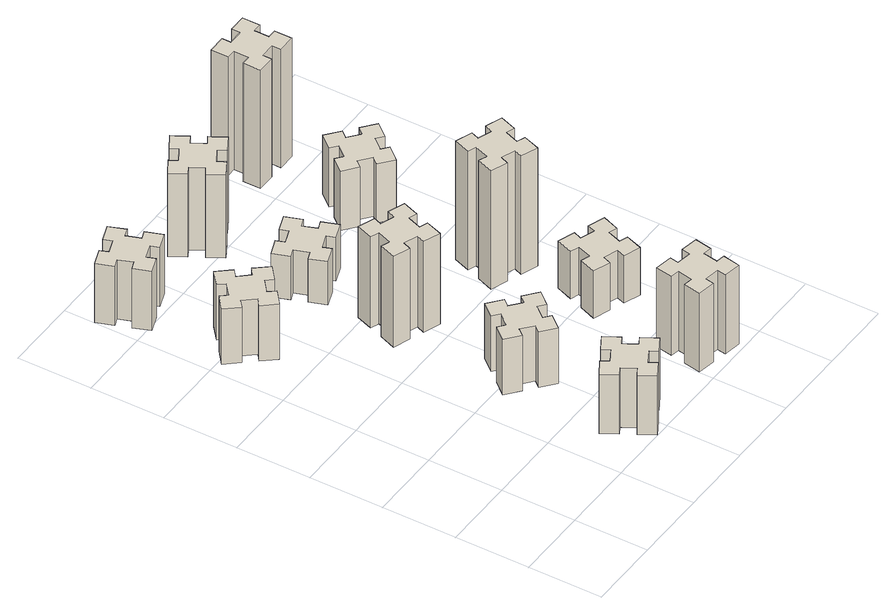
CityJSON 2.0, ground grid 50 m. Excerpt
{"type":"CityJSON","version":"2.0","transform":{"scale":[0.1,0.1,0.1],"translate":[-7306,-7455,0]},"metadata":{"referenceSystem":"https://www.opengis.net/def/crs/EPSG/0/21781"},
"CityObjects":{
"building1":{"type":"Building","attributes":{"class":"1000","function":"1000","usage":"1000","yearOfConstruction":2016,"roofType":"1000","measuredHeight":45,"storeysAboveGround":30,"storeysBelowGround":0},"geometry":[{"type":"Solid","lod":"1","boundaries":[[[[0,1,2,3,4,5,6,7,8,9,10,11,12,13,14,15,16,17,18,19]],[[17,16,20,21]],[[16,15,22,20]],[[15,14,23,22]],[[14,13,24,23]],[[13,12,25,24]],[[12,11,26,25]],[[11,10,27,26]],[[10,9,28,27]],[[9,8,29,28]],[[8,7,30,29]],[[7,6,31,30]],[[6,5,32,31]],[[5,4,33,32]],[[4,3,34,33]],[[3,2,35,34]],[[2,1,36,35]],[[1,0,37,36]],[[0,19,38,37]],[[19,18,39,38]],[[18,17,21,39]],[[24,25,26,27,28,29,30,31,32,33,34,35,36,37,38,39,21,20,22,23]]]]}]},
"building2":{"type":"Building","attributes":{"class":"1000","function":"1000","usage":"1000","yearOfConstruction":2016,"roofType":"1000","measuredHeight":42,"storeysAboveGround":30,"storeysBelowGround":0},"geometry":[{"type":"Solid","lod":"1","boundaries":[[[[40,41,42,43,44,45,46,47,48,49,50,51,52,53,54,55,56,57,58,59]],[[57,56,60,61]],[[56,55,62,60]],[[55,54,63,62]],[[54,53,64,63]],[[53,52,65,64]],[[52,51,66,65]],[[51,50,67,66]],[[50,49,68,67]],[[49,48,69,68]],[[48,47,70,69]],[[47,46,71,70]],[[46,45,72,71]],[[45,44,73,72]],[[44,43,74,73]],[[43,42,75,74]],[[42,41,76,75]],[[41,40,77,76]],[[40,59,78,77]],[[59,58,79,78]],[[58,57,61,79]],[[64,65,66,67,68,69,70,71,72,73,74,75,76,77,78,79,61,60,62,63]]]]}]},
"building3":{"type":"Building","attributes":{"class":"1000","function":"1000","usage":"1000","yearOfConstruction":2016,"roofType":"1000","measuredHeight":45,"storeysAboveGround":30,"storeysBelowGround":0},"geometry":[{"type":"Solid","lod":"1","boundaries":[[[[80,81,82,83,84,85,86,87,88,89,90,91,92,93,94,95,96,97,98,99]],[[97,96,100,101]],[[96,95,102,100]],[[95,94,103,102]],[[94,93,104,103]],[[93,92,105,104]],[[92,91,106,105]],[[91,90,107,106]],[[90,89,108,107]],[[89,88,109,108]],[[88,87,110,109]],[[87,86,111,110]],[[86,85,112,111]],[[85,84,113,112]],[[84,83,114,113]],[[83,82,115,114]],[[82,81,116,115]],[[81,80,117,116]],[[80,99,118,117]],[[99,98,119,118]],[[98,97,101,119]],[[104,105,106,107,108,109,110,111,112,113,114,115,116,117,118,119,101,100,102,103]]]]}]},
"building4":{"type":"Building","attributes":{"class":"1000","function":"1000","usage":"1000","yearOfConstruction":2016,"roofType":"1000","measuredHeight":42,"storeysAboveGround":30,"storeysBelowGround":0},"geometry":[{"type":"Solid","lod":"1","boundaries":[[[[120,121,122,123,124,125,126,127,128,129,130,131,132,133,134,135,136,137,138,139]],[[137,136,140,141]],[[136,135,142,140]],[[135,134,143,142]],[[134,133,144,143]],[[133,132,145,144]],[[132,131,146,145]],[[131,130,147,146]],[[130,129,148,147]],[[129,128,149,148]],[[128,127,150,149]],[[127,126,151,150]],[[126,125,152,151]],[[125,124,153,152]],[[124,123,154,153]],[[123,122,155,154]],[[122,121,156,155]],[[121,120,157,156]],[[120,139,158,157]],[[139,138,159,158]],[[138,137,141,159]],[[144,145,146,147,148,149,150,151,152,153,154,155,156,157,158,159,141,140,142,143]]]]}]},
"building5":{"type":"Building","attributes":{"class":"1000","function":"1000","usage":"1000","yearOfConstruction":2016,"roofType":"1000","measuredHeight":69,"storeysAboveGround":30,"storeysBelowGround":0},"geometry":[{"type":"Solid","lod":"1","boundaries":[[[[160,161,162,163,164,165,166,167,168,169,170,171,172,173,174,175,176,177,178,179]],[[177,176,180,181]],[[176,175,182,180]],[[175,174,183,182]],[[174,173,184,183]],[[173,172,185,184]],[[172,171,186,185]],[[171,170,187,186]],[[170,169,188,187]],[[169,168,189,188]],[[168,167,190,189]],[[167,166,191,190]],[[166,165,192,191]],[[165,164,193,192]],[[164,163,194,193]],[[163,162,195,194]],[[162,161,196,195]],[[161,160,197,196]],[[160,179,198,197]],[[179,178,199,198]],[[178,177,181,199]],[[184,185,186,187,188,189,190,191,192,193,194,195,196,197,198,199,181,180,182,183]]]]}]},
"building6":{"type":"Building","attributes":{"class":"1000","function":"1000","usage":"1000","yearOfConstruction":2016,"roofType":"1000","measuredHeight":33,"storeysAboveGround":30,"storeysBelowGround":0},"geometry":[{"type":"Solid","lod":"1","boundaries":[[[[200,201,202,203,204,205,206,207,208,209,210,211,212,213,214,215,216,217,218,219]],[[217,216,220,221]],[[216,215,222,220]],[[215,214,223,222]],[[214,213,224,223]],[[213,212,225,224]],[[212,211,226,225]],[[211,210,227,226]],[[210,209,228,227]],[[209,208,229,228]],[[208,207,230,229]],[[207,206,231,230]],[[206,205,232,231]],[[205,204,233,232]],[[204,203,234,233]],[[203,202,235,234]],[[202,201,236,235]],[[201,200,237,236]],[[200,219,238,237]],[[219,218,239,238]],[[218,217,221,239]],[[224,225,226,227,228,229,230,231,232,233,234,235,236,237,238,239,221,220,222,223]]]]}]},
"building7":{"type":"Building","attributes":{"class":"1000","function":"1000","usage":"1000","yearOfConstruction":2016,"roofType":"1000","measuredHeight":60,"storeysAboveGround":30,"storeysBelowGround":0},"geometry":[{"type":"Solid","lod":"1","boundaries":[[[[240,241,242,243,244,245,246,247,248,249,250,251,252,253,254,255,256,257,258,259]],[[257,256,260,261]],[[256,255,262,260]],[[255,254,263,262]],[[254,253,264,263]],[[253,252,265,264]],[[252,251,266,265]],[[251,250,267,266]],[[250,249,268,267]],[[249,248,269,268]],[[248,247,270,269]],[[247,246,271,270]],[[246,245,272,271]],[[245,244,273,272]],[[244,243,274,273]],[[243,242,275,274]],[[242,241,276,275]],[[241,240,277,276]],[[240,259,278,277]],[[259,258,279,278]],[[258,257,261,279]],[[264,265,266,267,268,269,270,271,272,273,274,275,276,277,278,279,261,260,262,263]]]]}]},
"building8":{"type":"Building","attributes":{"class":"1000","function":"1000","usage":"1000","yearOfConstruction":2016,"roofType":"1000","measuredHeight":63,"storeysAboveGround":30,"storeysBelowGround":0},"geometry":[{"type":"Solid","lod":"1","boundaries":[[[[280,281,282,283,284,285,286,287,288,289,290,291,292,293,294,295,296,297,298,299]],[[297,296,300,301]],[[296,295,302,300]],[[295,294,303,302]],[[294,293,304,303]],[[293,292,305,304]],[[292,291,306,305]],[[291,290,307,306]],[[290,289,308,307]],[[289,288,309,308]],[[288,287,310,309]],[[287,286,311,310]],[[286,285,312,311]],[[285,284,313,312]],[[284,283,314,313]],[[283,282,315,314]],[[282,281,316,315]],[[281,280,317,316]],[[280,299,318,317]],[[299,298,319,318]],[[298,297,301,319]],[[304,305,306,307,308,309,310,311,312,313,314,315,316,317,318,319,301,300,302,303]]]]}]},
"building9":{"type":"Building","attributes":{"class":"1000","function":"1000","usage":"1000","yearOfConstruction":2016,"roofType":"1000","measuredHeight":36,"storeysAboveGround":30,"storeysBelowGround":0},"geometry":[{"type":"Solid","lod":"1","boundaries":[[[[320,321,322,323,324,325,326,327,328,329,330,331,332,333,334,335,336,337,338,339]],[[337,336,340,341]],[[336,335,342,340]],[[335,334,343,342]],[[334,333,344,343]],[[333,332,345,344]],[[332,331,346,345]],[[331,330,347,346]],[[330,329,348,347]],[[329,328,349,348]],[[328,327,350,349]],[[327,326,351,350]],[[326,325,352,351]],[[325,324,353,352]],[[324,323,354,353]],[[323,322,355,354]],[[322,321,356,355]],[[321,320,357,356]],[[320,339,358,357]],[[339,338,359,358]],[[338,337,341,359]],[[344,345,346,347,348,349,350,351,352,353,354,355,356,357,358,359,341,340,342,343]]]]}]},
"building10":{"type":"Building","attributes":{"class":"1000","function":"1000","usage":"1000","yearOfConstruction":2016,"roofType":"1000","measuredHeight":90,"storeysAboveGround":30,"storeysBelowGround":0},"geometry":[{"type":"Solid","lod":"1","boundaries":[[[[360,361,362,363,364,365,366,367,368,369,370,371,372,373,374,375,376,377,378,379]],[[377,376,380,381]],[[376,375,382,380]],[[375,374,383,382]],[[374,373,384,383]],[[373,372,385,384]],[[372,371,386,385]],[[371,370,387,386]],[[370,369,388,387]],[[369,368,389,388]],[[368,367,390,389]],[[367,366,391,390]],[[366,365,392,391]],[[365,364,393,392]],[[364,363,394,393]],[[363,362,395,394]],[[362,361,396,395]],[[361,360,397,396]],[[360,379,398,397]],[[379,378,399,398]],[[378,377,381,399]],[[384,385,386,387,388,389,390,391,392,393,394,395,396,397,398,399,381,380,382,383]]]]}]},
"building11":{"type":"Building","attributes":{"class":"1000","function":"1000","usage":"1000","yearOfConstruction":2016,"roofType":"1000","measuredHeight":45,"storeysAboveGround":30,"storeysBelowGround":0},"geometry":[{"type":"Solid","lod":"1","boundaries":[[[[400,401,402,403,404,405,406,407,408,409,410,411,412,413,414,415,416,417,418,419]],[[417,416,420,421]],[[416,415,422,420]],[[415,414,423,422]],[[414,413,424,423]],[[413,412,425,424]],[[412,411,426,425]],[[411,410,427,426]],[[410,409,428,427]],[[409,408,429,428]],[[408,407,430,429]],[[407,406,431,430]],[[406,405,432,431]],[[405,404,433,432]],[[404,403,434,433]],[[403,402,435,434]],[[402,401,436,435]],[[401,400,437,436]],[[400,419,438,437]],[[419,418,439,438]],[[418,417,421,439]],[[424,425,426,427,428,429,430,431,432,433,434,435,436,437,438,439,421,420,422,423]]]]}]},
"building12":{"type":"Building","attributes":{"class":"1000","function":"1000","usage":"1000","yearOfConstruction":2016,"roofType":"1000","measuredHeight":90,"storeysAboveGround":30,"storeysBelowGround":0},"geometry":[{"type":"Solid","lod":"1","boundaries":[[[[440,441,442,443,444,445,446,447,448,449,450,451,452,453,454,455,456,457,458,459]],[[457,456,460,461]],[[456,455,462,460]],[[455,454,463,462]],[[454,453,464,463]],[[453,452,465,464]],[[452,451,466,465]],[[451,450,467,466]],[[450,449,468,467]],[[449,448,469,468]],[[448,447,470,469]],[[447,446,471,470]],[[446,445,472,471]],[[445,444,473,472]],[[444,443,474,473]],[[443,442,475,474]],[[442,441,476,475]],[[441,440,477,476]],[[440,459,478,477]],[[459,458,479,478]],[[458,457,461,479]],[[464,465,466,467,468,469,470,471,472,473,474,475,476,477,478,479,461,460,462,463]]]]}]}
},
"vertices":[
[845,224,0],[895,137,0],[843,107,0],[903,3,0],[1007,63,0],[977,115,0],[1064,165,0],[1094,113,0],[1198,173,0],[1138,277,0],[1086,247,0],[1036,334,0],[1088,364,0],[1028,468,0],[924,408,0],[954,356,0],[867,306,0],[837,358,0],[733,298,0],[793,194,0],[867,306,450],[837,358,450],[954,356,450],[924,408,450],[1028,468,450],[1088,364,450],[1036,334,450],[1086,247,450],[1138,277,450],[1198,173,450],[1094,113,450],[1064,165,450],[977,115,450],[1007,63,450],[903,3,450],[843,107,450],[895,137,450],[845,224,450],[793,194,450],[733,298,450],
[358,2339,0],[434,2403,0],[473,2357,0],[565,2434,0],[488,2526,0],[442,2488,0],[377,2564,0],[423,2603,0],[346,2695,0],[254,2618,0],[293,2572,0],[216,2507,0],[178,2553,0],[86,2476,0],[163,2384,0],[209,2423,0],[273,2346,0],[227,2308,0],[304,2216,0],[396,2293,0],[273,2346,420],[227,2308,420],[209,2423,420],[163,2384,420],[86,2476,420],[178,2553,420],[216,2507,420],[293,2572,420],[254,2618,420],[346,2695,420],[423,2603,420],[377,2564,420],[442,2488,420],[488,2526,420],[565,2434,420],[473,2357,420],[434,2403,420],[358,2339,420],[396,2293,420],[304,2216,420],
[235,3316,0],[141,3282,0],[120,3338,0],[7,3297,0],[49,3184,0],[105,3205,0],[139,3111,0],[83,3090,0],[124,2977,0],[237,3019,0],[216,3075,0],[310,3109,0],[330,3053,0],[443,3094,0],[402,3207,0],[346,3186,0],[312,3280,0],[368,3300,0],[327,3413,0],[214,3372,0],[312,3280,450],[368,3300,450],[346,3186,450],[402,3207,450],[443,3094,450],[330,3053,450],[310,3109,450],[216,3075,450],[237,3019,450],[124,2977,450],[83,3090,450],[139,3111,450],[105,3205,450],[49,3184,450],[7,3297,450],[120,3338,450],[141,3282,450],[235,3316,450],[214,3372,450],[327,3413,450],
[1017,866,0],[1082,943,0],[1128,904,0],[1205,996,0],[1113,1073,0],[1074,1027,0],[998,1092,0],[1036,1138,0],[944,1215,0],[867,1123,0],[913,1084,0],[849,1008,0],[803,1046,0],[726,954,0],[818,877,0],[856,923,0],[933,859,0],[894,813,0],[986,736,0],[1063,828,0],[933,859,420],[894,813,420],[856,923,420],[818,877,420],[726,954,420],[803,1046,420],[849,1008,420],[913,1084,420],[867,1123,420],[944,1215,420],[1036,1138,420],[998,1092,420],[1074,1027,420],[1113,1073,420],[1205,996,420],[1128,904,420],[1082,943,420],[1017,866,420],[1063,828,420],[986,736,420],
[1052,1731,0],[1086,1825,0],[1142,1804,0],[1183,1917,0],[1070,1958,0],[1050,1902,0],[956,1936,0],[977,1992,0],[864,2033,0],[823,1920,0],[879,1900,0],[845,1806,0],[789,1827,0],[747,1714,0],[860,1673,0],[881,1729,0],[975,1695,0],[954,1639,0],[1067,1597,0],[1108,1710,0],[975,1695,690],[954,1639,690],[881,1729,690],[860,1673,690],[747,1714,690],[789,1827,690],[845,1806,690],[879,1900,690],[823,1920,690],[864,2033,690],[977,1992,690],[956,1936,690],[1050,1902,690],[1070,1958,690],[1183,1917,690],[1142,1804,690],[1086,1825,690],[1052,1731,690],[1108,1710,690],[1067,1597,690],
[956,2335,0],[1050,2369,0],[1070,2313,0],[1183,2354,0],[1142,2467,0],[1086,2446,0],[1052,2540,0],[1108,2560,0],[1067,2673,0],[954,2632,0],[975,2576,0],[881,2542,0],[860,2598,0],[747,2557,0],[789,2444,0],[845,2465,0],[879,2371,0],[823,2350,0],[864,2237,0],[977,2279,0],[879,2371,330],[823,2350,330],[845,2465,330],[789,2444,330],[747,2557,330],[860,2598,330],[881,2542,330],[975,2576,330],[954,2632,330],[1067,2673,330],[1108,2560,330],[1052,2540,330],[1086,2446,330],[1142,2467,330],[1183,2354,330],[1070,2313,330],[1050,2369,330],[956,2335,330],[977,2279,330],[864,2237,330],
[1805,167,0],[1822,265,0],[1881,255,0],[1902,373,0],[1784,394,0],[1774,335,0],[1675,352,0],[1686,411,0],[1567,432,0],[1547,314,0],[1606,304,0],[1588,205,0],[1529,216,0],[1508,97,0],[1627,77,0],[1637,136,0],[1735,118,0],[1725,59,0],[1843,38,0],[1864,157,0],[1735,118,600],[1725,59,600],[1637,136,600],[1627,77,600],[1508,97,600],[1529,216,600],[1588,205,600],[1606,304,600],[1547,314,600],[1567,432,600],[1686,411,600],[1675,352,600],[1774,335,600],[1784,394,600],[1902,373,600],[1881,255,600],[1822,265,600],[1805,167,600],[1864,157,600],[1843,38,600],
[1086,3207,0],[1036,3294,0],[1088,3324,0],[1028,3428,0],[924,3368,0],[954,3316,0],[867,3266,0],[837,3318,0],[733,3258,0],[793,3154,0],[845,3184,0],[895,3097,0],[843,3067,0],[903,2963,0],[1007,3023,0],[977,3075,0],[1064,3125,0],[1094,3073,0],[1198,3133,0],[1138,3237,0],[1064,3125,630],[1094,3073,630],[977,3075,630],[1007,3023,630],[903,2963,630],[843,3067,630],[895,3097,630],[845,3184,630],[793,3154,630],[733,3258,630],[837,3318,630],[867,3266,630],[954,3316,630],[924,3368,630],[1028,3428,630],[1088,3324,630],[1036,3294,630],[1086,3207,630],[1138,3237,630],[1198,3133,630],
[1721,889,0],[1815,855,0],[1794,799,0],[1907,757,0],[1948,870,0],[1892,891,0],[1926,985,0],[1982,964,0],[2023,1077,0],[1910,1118,0],[1890,1062,0],[1796,1096,0],[1817,1152,0],[1704,1193,0],[1663,1080,0],[1719,1060,0],[1685,966,0],[1629,987,0],[1587,874,0],[1700,833,0],[1685,966,360],[1629,987,360],[1719,1060,360],[1663,1080,360],[1704,1193,360],[1817,1152,360],[1796,1096,360],[1890,1062,360],[1910,1118,360],[2023,1077,360],[1982,964,360],[1926,985,360],[1892,891,360],[1948,870,360],[1907,757,360],[1794,799,360],[1815,855,360],[1721,889,360],[1700,833,360],[1587,874,360],
[1790,1702,0],[1696,1736,0],[1717,1792,0],[1604,1833,0],[1563,1720,0],[1619,1700,0],[1585,1606,0],[1529,1627,0],[1487,1514,0],[1600,1473,0],[1621,1529,0],[1715,1495,0],[1694,1439,0],[1807,1397,0],[1848,1510,0],[1792,1531,0],[1826,1625,0],[1882,1604,0],[1923,1717,0],[1810,1758,0],[1826,1625,900],[1882,1604,900],[1792,1531,900],[1848,1510,900],[1807,1397,900],[1694,1439,900],[1715,1495,900],[1621,1529,900],[1600,1473,900],[1487,1514,900],[1529,1627,900],[1585,1606,900],[1619,1700,900],[1563,1720,900],[1604,1833,900],[1717,1792,900],[1696,1736,900],[1790,1702,900],[1810,1758,900],[1923,1717,900],
[1814,2607,0],[1738,2672,0],[1776,2718,0],[1684,2795,0],[1607,2703,0],[1653,2664,0],[1589,2588,0],[1543,2626,0],[1466,2534,0],[1558,2457,0],[1596,2503,0],[1673,2439,0],[1634,2393,0],[1726,2316,0],[1803,2408,0],[1757,2446,0],[1822,2523,0],[1868,2484,0],[1945,2576,0],[1853,2653,0],[1822,2523,450],[1868,2484,450],[1757,2446,450],[1803,2408,450],[1726,2316,450],[1634,2393,450],[1673,2439,450],[1596,2503,450],[1558,2457,450],[1466,2534,450],[1543,2626,450],[1589,2588,450],[1653,2664,450],[1607,2703,450],[1684,2795,450],[1776,2718,450],[1738,2672,450],[1814,2607,450],[1853,2653,450],[1945,2576,450],
[1655,3185,0],[1755,3185,0],[1755,3125,0],[1875,3125,0],[1875,3245,0],[1815,3245,0],[1815,3345,0],[1875,3345,0],[1875,3465,0],[1755,3465,0],[1755,3405,0],[1655,3405,0],[1655,3465,0],[1535,3465,0],[1535,3345,0],[1595,3345,0],[1595,3245,0],[1535,3245,0],[1535,3125,0],[1655,3125,0],[1595,3245,900],[1535,3245,900],[1595,3345,900],[1535,3345,900],[1535,3465,900],[1655,3465,900],[1655,3405,900],[1755,3405,900],[1755,3465,900],[1875,3465,900],[1875,3345,900],[1815,3345,900],[1815,3245,900],[1875,3245,900],[1875,3125,900],[1755,3125,900],[1755,3185,900],[1655,3185,900],[1655,3125,900],[1535,3125,900]
]}
